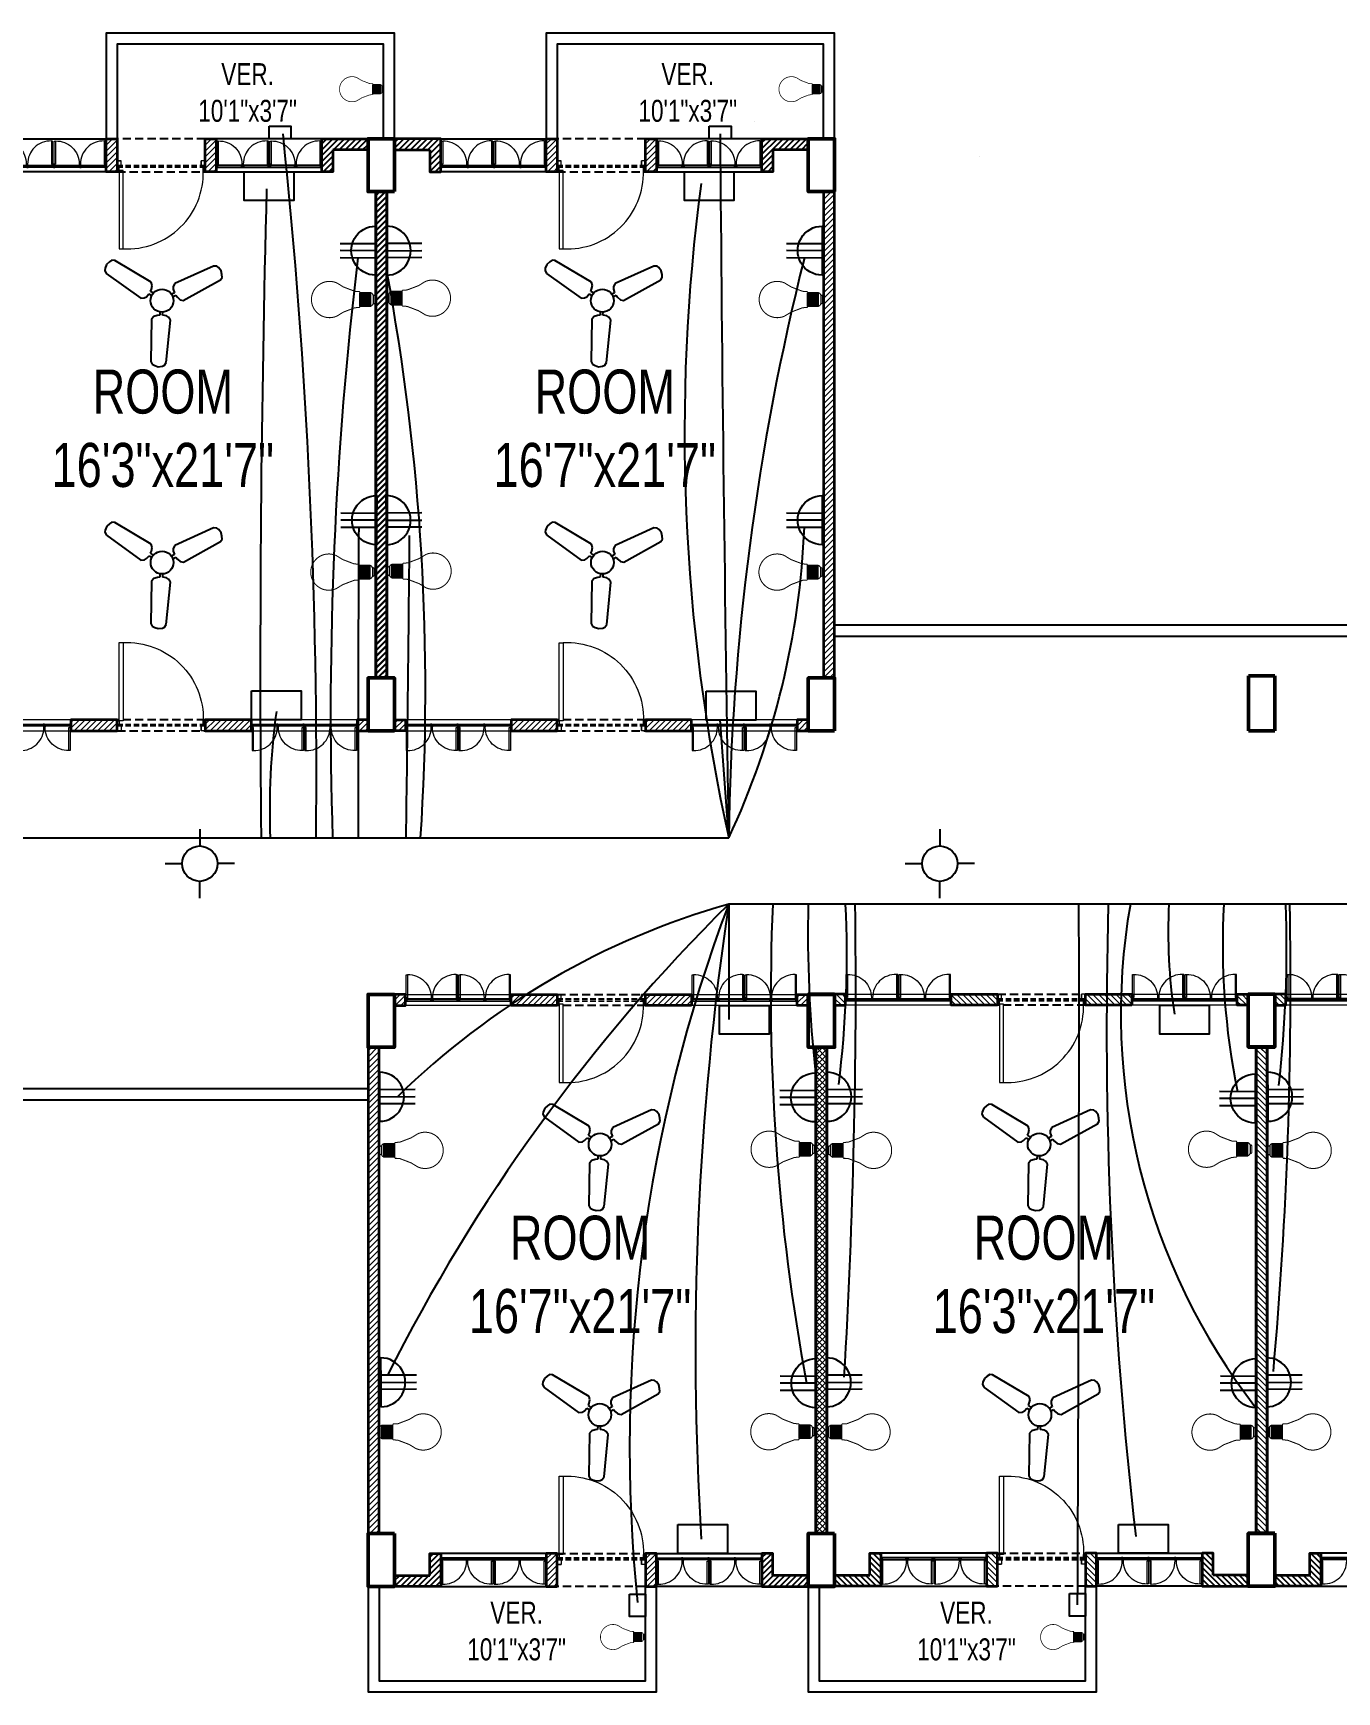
# Model space of a CAD drawing. Header units: inches. Extents: x -20263 to 10253, y -4567 to 3195.
# Drawn here: x -2630 to -2038, y -21 to 733 of the extents above; entities that cross this region are included whole.
import ezdxf

# ---------------------------------------------------------------- set-up
doc = ezdxf.new("R2010")
doc.units = ezdxf.units.IN
doc.header["$MEASUREMENT"] = 0
doc.linetypes.add('DASHED2', pattern=[0.375, 0.25, -0.125])
for name, color, linetype, lineweight in [('A-TEXT', 7, 'Continuous', 5), ('ar-DOOR-WOOD', 44, 'Continuous', 0), ('column', 1, 'Continuous', 50), ('Main Wall', 250, 'Continuous', 13), ('WALL_SEC_', 170, 'Continuous', 25)]:
    doc.layers.add(name, color=color, linetype=linetype, lineweight=lineweight)
doc.layers.add('hatch brick', color=32, linetype='Continuous', lineweight=0, transparency=0.4)
doc.layers.add('liveline', color=1, linetype='Continuous')
doc.styles.add('SIMPLE', font='romantic.ttf')
pattern_1 = [(45, (-57470.1738, -18662.442), (-1.325825215, 1.325825215), [])]
pattern_2 = [(45, (-1500768.0352, -132548.724), (-1.3258252147, 1.3258252147), [])]

# ---------------------------------------------------------------- blocks, each defined once
blk = doc.blocks.new('DOOR_45')
at = {"layer": 'ar-DOOR-WOOD'}
for p, q in [((-11008.75, 15426.44), (-11008.75, 15424.44)), ((-10968.75, 15426.44), (-11008.75, 15426.44)), ((-10968.75, 15427.44), (-10963.75, 15427.44)), ((-10968.75, 15427.44), (-10968.75, 15426.44)), ((-10968.75, 15424.44), (-10968.75, 15426.44)), ((-10968.75, 15426.44), (-10966.75, 15426.44)), ((-10966.75, 15426.44), (-10966.75, 15425.44)), ((-10963.75, 15427.44), (-10963.75, 15425.44)), ((-11008.75, 15424.44), (-10968.75, 15424.44)), ((-10966.75, 15425.44), (-10963.75, 15425.44)), ((-10968.75, 15382.44), (-10968.75, 15383.44)), ((-10968.75, 15383.44), (-10966.75, 15383.44)), ((-10966.75, 15384.44), (-10963.75, 15384.44)), ((-10966.75, 15383.44), (-10966.75, 15384.44)), ((-10963.75, 15382.44), (-10963.75, 15384.44)), ((-10968.75, 15382.44), (-10963.75, 15382.44))]:
    blk.add_line(p, q, dxfattribs=at)
for points in [[(-10968.75, 15426.44), (-11008.75, 15426.44), (-11008.75, 15424.44), (-10968.75, 15424.44)], [(-10963.75, 15427.44), (-10968.75, 15427.44), (-10968.75, 15426.44), (-10966.75, 15426.44), (-10966.75, 15425.44), (-10963.75, 15425.44)], [(-10968.75, 15383.44), (-10968.75, 15382.44), (-10963.75, 15382.44), (-10963.75, 15384.44), (-10966.75, 15384.44), (-10966.75, 15383.44)]]:
    blk.add_lwpolyline(points, close=True, dxfattribs=at)
blk.add_arc((-10969.89, 15422.35), 38.92, 176.90834, 271.67702, dxfattribs=at)
blk = doc.blocks.new('DOOR_40')
at = {"layer": 'ar-DOOR-WOOD'}
for p, q in [((-11029.1, 15421.4), (-11064.1, 15421.4)), ((-11064.1, 15421.4), (-11064.1, 15419.4)), ((-11064.1, 15419.4), (-11029.1, 15419.4)), ((-11029.1, 15422.4), (-11024.1, 15422.4)), ((-11029.1, 15422.4), (-11029.1, 15421.4)), ((-11029.1, 15419.4), (-11029.1, 15421.4)), ((-11029.1, 15421.4), (-11027.1, 15421.4)), ((-11027.1, 15421.4), (-11027.1, 15420.4)), ((-11027.1, 15420.4), (-11024.1, 15420.4)), ((-11024.1, 15422.4), (-11024.1, 15420.4)), ((-11029.1, 15383.4), (-11027.1, 15383.4)), ((-11029.1, 15382.4), (-11029.1, 15383.4)), ((-11029.1, 15382.4), (-11024.1, 15382.4)), ((-11027.1, 15383.4), (-11027.1, 15384.4)), ((-11027.1, 15384.4), (-11024.1, 15384.4)), ((-11024.1, 15382.4), (-11024.1, 15384.4))]:
    blk.add_line(p, q, dxfattribs=at)
blk.add_arc((-11029.4, 15418.2), 34.8, 178.03, 270.3561, dxfattribs=at)
blk = doc.blocks.new('room 1')
h = blk.add_hatch()
h.set_pattern_fill('ANSI31', color=256, scale=15)
h.paths.add_polyline_path([(1498318.01, 133229.01), (1498318.01, 133219.01), (1498323.01, 133219.01), (1498323.01, 133234.01), (1498302.01, 133234.01), (1498302.01, 133229.01), (1498302.01, 133229.01)])
h = blk.add_hatch()
h.set_pattern_fill('ANSI31', color=256, scale=15)
h.paths.add_polyline_path([(1498474.01, 133229.01), (1498474.01, 133219.01), (1498469.01, 133219.01), (1498469.01, 133234.01), (1498490.01, 133234.01), (1498490.01, 133229.01), (1498490.01, 133229.01)])
at = {"layer": 'hatch brick'}
h = blk.add_hatch(dxfattribs=at)
h.set_pattern_fill('ANSI31', color=256, scale=15)
h.set_pattern_definition([(45, (69, 2), (-1.3258252147, 1.3258252147), [])])
h.paths.add_polyline_path([(1498376.01, 133234.01), (1498376.01, 133219.01), (1498376.01, 133219.01), (1498371.01, 133219.01), (1498371.01, 133234.01)])
h = blk.add_hatch(dxfattribs=at)
h.set_pattern_fill('ANSI31', color=256, scale=15)
h.set_pattern_definition([(45, (114, 2), (-1.3258252147, 1.3258252147), [])])
h.paths.add_polyline_path([(1498421.01, 133234.01), (1498421.01, 133219.01), (1498421.01, 133219.01), (1498416.01, 133219.01), (1498416.01, 133234.01)])
h = blk.add_hatch(dxfattribs=at)
h.set_pattern_fill('ANSI31', color=256, scale=15)
h.paths.add_polyline_path([(1498298.51, 132989.01), (1498293.51, 132989.01), (1498293.51, 133210.01), (1498298.51, 133210.01)])
h = blk.add_hatch(dxfattribs=at)
h.set_pattern_fill('ANSI31', color=256, scale=15)
h.paths.add_polyline_path([(1498493.51, 132989.01), (1498498.51, 132989.01), (1498498.51, 133210.01), (1498493.51, 133210.01)])
h = blk.add_hatch(dxfattribs=at)
h.set_pattern_fill('ANSI31', color=256, scale=15)
h.set_pattern_definition([(45, (-14.5, 0), (-1.3258252147, 1.3258252147), [])])
h.paths.add_polyline_path([(1498302.01, 132970.01), (1498307.01, 132970.01), (1498307.01, 132965.01), (1498302.01, 132965.01)])
h = blk.add_hatch(dxfattribs=at)
h.set_pattern_fill('ANSI31', color=256, scale=15)
h.set_pattern_definition([(45, (-5, -252), (-1.3258252147, 1.3258252147), [])])
h.paths.add_polyline_path([(1498376.01, 132970.01), (1498355.01, 132970.01), (1498355.01, 132965.01), (1498376.01, 132965.01)])
h = blk.add_hatch(dxfattribs=at)
h.set_pattern_fill('ANSI31', color=256, scale=15)
h.set_pattern_definition([(45, (1.2113, 4e-09), (-1.3258252147, 1.3258252147), [])])
h.paths.add_polyline_path([(1498437.01, 132970.01), (1498416.01, 132970.01), (1498416.01, 132965.01), (1498437.01, 132965.01)])
h = blk.add_hatch(dxfattribs=at)
h.set_pattern_fill('ANSI31', color=256, scale=15)
h.paths.add_polyline_path([(1498490.01, 132970.01), (1498485.01, 132970.01), (1498485.01, 132965.01), (1498490.01, 132965.01)])
for points in [[(1498323.01, 133234.01), (1498371.01, 133234.01), (1498371.01, 133219.01), (1498323.01, 133219.01)], [(1498469.01, 133234.01), (1498421.01, 133234.01), (1498421.01, 133219.01), (1498469.01, 133219.01)]]:
    blk.add_lwpolyline(points, close=True)
at = {"linetype": 'DASHED2', "ltscale": 15}
for points in [[(1498376.01, 133219.01), (1498416.01, 133219.01), (1498416.01, 133234.01), (1498376.01, 133234.01)], [(1498376.01, 132965.01), (1498416.01, 132965.01), (1498416.01, 132970.01), (1498376.01, 132970.01)]]:
    blk.add_lwpolyline(points, close=True, dxfattribs=at)
at = {"layer": 'Main Wall', "color": 1, "lineweight": 50}
for points in [[(1498302.01, 133210.01), (1498290.01, 133210.01), (1498290.01, 133234.01), (1498302.01, 133234.01), (1498302.01, 133210.01)], [(1498502.01, 133210.01), (1498490.01, 133210.01), (1498490.01, 133234.01), (1498502.01, 133234.01), (1498502.01, 133210.01)], [(1498302.01, 132965.01), (1498290.01, 132965.01), (1498290.01, 132989.01), (1498302.01, 132989.01), (1498302.01, 132965.01)], [(1498502.01, 132965.01), (1498490.01, 132965.01), (1498490.01, 132989.01), (1498502.01, 132989.01), (1498502.01, 132965.01)]]:
    blk.add_lwpolyline(points, dxfattribs=at)
at = {"layer": 'Main Wall', "lineweight": 35}
for points in [[(1498318.01, 133229.01), (1498318.01, 133219.01), (1498323.01, 133219.01), (1498323.01, 133234.01), (1498302.01, 133234.01), (1498302.01, 133229.01), (1498302.01, 133229.01), (1498302.01, 133229.01), (1498318.01, 133229.01)], [(1498474.01, 133229.01), (1498474.01, 133219.01), (1498469.01, 133219.01), (1498469.01, 133234.01), (1498490.01, 133234.01), (1498490.01, 133229.01), (1498490.01, 133229.01), (1498490.01, 133229.01), (1498474.01, 133229.01)], [(1498376.01, 132970.01), (1498376.01, 132970.01), (1498355.01, 132970.01), (1498355.01, 132965.01), (1498376.01, 132965.01), (1498376.01, 132970.01)]]:
    blk.add_lwpolyline(points, dxfattribs=at)
for points in [[(1498376.01, 133234.01), (1498376.01, 133219.01), (1498376.01, 133219.01), (1498376.01, 133219.01), (1498371.01, 133219.01), (1498371.01, 133234.01)], [(1498421.01, 133234.01), (1498421.01, 133219.01), (1498421.01, 133219.01), (1498421.01, 133219.01), (1498416.01, 133219.01), (1498416.01, 133234.01)], [(1498298.51, 132989.01), (1498293.51, 132989.01), (1498293.51, 133210.01), (1498298.51, 133210.01)], [(1498493.51, 132989.01), (1498498.51, 132989.01), (1498498.51, 133210.01), (1498493.51, 133210.01)], [(1498302.01, 132970.01), (1498307.01, 132970.01), (1498307.01, 132965.01), (1498302.01, 132965.01)], [(1498437.01, 132970.01), (1498416.01, 132970.01), (1498416.01, 132965.01), (1498437.01, 132965.01)], [(1498490.01, 132970.01), (1498485.01, 132970.01), (1498485.01, 132965.01), (1498490.01, 132965.01)]]:
    blk.add_lwpolyline(points, close=True, dxfattribs=at)
at = {"layer": 'Main Wall', "color": 150}
for points in [[(1498371.01, 133221.01), (1498323.61, 133221.01), (1498323.61, 133222.01), (1498371.01, 133222.01)], [(1498371.01, 133221.01), (1498323.61, 133221.01), (1498323.61, 133221.51), (1498371.01, 133221.51)], [(1498421.01, 133221.01), (1498468.41, 133221.01), (1498468.41, 133222.01), (1498421.01, 133222.01)], [(1498421.01, 133221.01), (1498468.41, 133221.01), (1498468.41, 133221.51), (1498421.01, 133221.51)], [(1498307.01, 132968.01), (1498354.41, 132968.01), (1498354.41, 132967.01), (1498307.01, 132967.01)], [(1498307.01, 132968.01), (1498354.41, 132968.01), (1498354.41, 132967.51), (1498307.01, 132967.51)], [(1498437.61, 132968.01), (1498484.41, 132968.01), (1498484.41, 132967.01), (1498437.61, 132967.01)], [(1498437.61, 132968.01), (1498484.41, 132968.01), (1498484.41, 132967.51), (1498437.61, 132967.51)]]:
    blk.add_lwpolyline(points, close=True, dxfattribs=at)
at = {"layer": 'Main Wall', "color": 150, "linetype": 'DASHED2', "ltscale": 10}
for points in [[(1498376.01, 133222.01), (1498416.01, 133222.01), (1498416.01, 133221.01), (1498376.01, 133221.01)], [(1498376.01, 133222.01), (1498416.01, 133222.01), (1498416.01, 133221.51), (1498376.01, 133221.51)], [(1498376.01, 132968.01), (1498416.01, 132968.01), (1498416.01, 132967.01), (1498376.01, 132967.01)], [(1498376.01, 132968.01), (1498416.01, 132968.01), (1498416.01, 132967.51), (1498376.01, 132967.51)]]:
    blk.add_lwpolyline(points, close=True, dxfattribs=at)
at = {"layer": 'Main Wall'}
for points in [[(1498307.01, 132965.01), (1498355.01, 132965.01), (1498355.01, 132970.01), (1498307.01, 132970.01)], [(1498437.01, 132965.01), (1498485.01, 132965.01), (1498485.01, 132970.01), (1498437.01, 132970.01)]]:
    blk.add_lwpolyline(points, close=True, dxfattribs=at)
at = {"layer": 'Main Wall', "extrusion": (0, 0, -1)}
for name, p, xscale, yscale, zscale, rotation in [('DOOR_40', (-1502949.75, 129913.77), 0.2999999999999545, 0.2999999999999545, -0.2999999999999545, 270), ('DOOR_40', (-1502973.75, 129913.77), 0.2999999999999545, 0.2999999999999545, -0.2999999999999545, 270), ('DOOR_40', (-1493818.28, 129913.77), -0.2999999999999545, 0.2999999999999545, -0.2999999999999545, 90), ('DOOR_40', (-1493842.28, 129913.77), -0.2999999999999545, 0.2999999999999545, -0.2999999999999545, 90), ('DOOR_45', (-1512089.3, 142969.57), -0.8888888888889142, 0.8888888888889142, -0.8888888888889142, 270), ('DOOR_45', (-1512089.3, 123219.46), 0.8888888888889142, 0.8888888888889142, -0.8888888888889142, 270), ('DOOR_40', (-1493704.28, 136275.25), 0.2999999999999545, 0.2999999999999545, -0.2999999999999545, 90), ('DOOR_40', (-1493728.28, 136275.25), 0.2999999999999545, 0.2999999999999545, -0.2999999999999545, 90), ('DOOR_40', (-1493834.28, 136275.25), 0.2999999999999545, 0.2999999999999545, -0.2999999999999545, 90), ('DOOR_40', (-1493858.28, 136275.25), 0.2999999999999545, 0.2999999999999545, -0.2999999999999545, 90)]:
    blk.add_blockref(name, p, dxfattribs=dict(at, xscale=xscale, yscale=yscale, zscale=zscale, rotation=rotation))
at = {"layer": 'Main Wall'}
for p, xscale, yscale, zscale, rotation in [((1493720.28, 129913.77), 0.2999999999999545, 0.2999999999999545, 0.2999999999999545, 270), ((1493744.28, 129913.77), 0.2999999999999545, 0.2999999999999545, 0.2999999999999545, 270), ((1503047.75, 129913.77), -0.2999999999999545, 0.2999999999999545, 0.2999999999999546, 90), ((1503071.75, 129913.77), -0.2999999999999545, 0.2999999999999545, 0.2999999999999546, 90), ((1502933.75, 136275.25), 0.2999999999999546, 0.2999999999999546, 0.2999999999999546, 90), ((1502957.75, 136275.25), 0.2999999999999546, 0.2999999999999546, 0.2999999999999546, 90), ((1503063.75, 136275.25), 0.2999999999999546, 0.2999999999999546, 0.2999999999999546, 90), ((1503087.75, 136275.25), 0.2999999999999546, 0.2999999999999546, 0.2999999999999546, 90)]:
    blk.add_blockref('DOOR_40', p, dxfattribs=dict(at, xscale=xscale, yscale=yscale, zscale=zscale, rotation=rotation))
blk = doc.blocks.new('LED')
for p, q in [((-12.1, -25.6), (11.9, -25.6)), ((-11.6, -7.7), (11.7, -7.7)), ((-11.6, -11), (11.7, -9.6)), ((-11.6, -13.3), (11.7, -11.8)), ((-11.5, -15.5), (11.8, -14.1)), ((-11.3, -17.8), (11.9, -16.3)), ((-11.2, -20), (12.1, -18.6)), ((-11.2, -22.2), (12.1, -20.8)), ((-11.2, -24.5), (12.1, -23.1))]:
    blk.add_line(p, q)
at = {"lineweight": 9}
blk.add_line((7.8, -3.1), (-7.8, -3.1), dxfattribs=at)
for points, const_width in [([(5.3, 0), (5.4, 0), (5.7, 0), (6.1, -0.1), (6.6, -0.3), (7, -0.6), (7.2, -0.9), (7.4, -1.2), (7.5, -1.5), (7.7, -2), (7.7, -2.5), (7.8, -3.1), (7.7, -2.5), (7.7, -2), (7.5, -1.5), (7.4, -1.2), (7.2, -0.9), (7, -0.6), (6.6, -0.3), (6.1, -0.1), (5.7, 0), (5.4, 0), (5.3, 0), (-5.3, 0), (-5.4, 0), (-5.5, 0), (-5.8, 0), (-6.1, -0.1), (-6.4, -0.2), (-6.7, -0.5), (-7, -0.7), (-7.3, -1.1), (-7.6, -1.7), (-7.7, -2.3), (-7.8, -3.1), (-7.8, -3.1), (-7.9, -3.2), (-8.1, -3.2), (-8.3, -3.3), (-8.9, -3.6), (-9.6, -4.1), (-10.3, -4.7), (-11, -5.4), (-11.2, -5.9), (-11.4, -6.4), (-11.6, -7), (-11.6, -7.7), (-12.2, -7.7), (-12.1, -26)], 2), ([(-5.3, 0), (-5.4, 0), (-5.5, 0), (-5.8, 0), (-6.1, -0.1), (-6.4, -0.2), (-6.7, -0.5), (-7, -0.7), (-7.3, -1.1), (-7.6, -1.7), (-7.7, -2.3), (-7.8, -3.1)], 1), ([(-0.1, -111.1), (-0.2, -111.1), (-1, -111.1), (-1.8, -111.1), (-2.6, -111.1), (-3.4, -111), (-4.2, -110.9), (-5, -110.8), (-5.8, -110.6), (-6.6, -110.5), (-7.4, -110.3), (-8.1, -110.1), (-8.9, -109.9), (-9.6, -109.7), (-10.4, -109.5), (-11.1, -109.2), (-11.8, -108.9), (-12.5, -108.7), (-13.2, -108.3), (-13.9, -108), (-14.6, -107.7), (-15.3, -107.3), (-16, -106.9), (-16.6, -106.6), (-17.3, -106.2), (-17.9, -105.7), (-18.5, -105.3), (-19.2, -104.8), (-19.8, -104.4), (-20.4, -103.9), (-20.9, -103.4), (-21.5, -102.9), (-22.1, -102.4), (-22.6, -101.9), (-23.1, -101.3), (-23.7, -100.8), (-24.2, -100.2), (-24.6, -99.6), (-25.1, -99), (-25.6, -98.4), (-26, -97.8), (-26.5, -97.2), (-26.9, -96.5), (-27.3, -95.9), (-27.7, -95.2), (-28.1, -94.6), (-28.4, -93.9), (-28.8, -93.2), (-29.1, -92.5), (-29.4, -91.8), (-29.7, -91.1), (-30, -90.4), (-30.2, -89.6), (-30.5, -88.9), (-30.7, -88.1), (-30.9, -87.4), (-31.1, -86.6), (-31.2, -85.9), (-31.4, -85.1), (-31.5, -84.3), (-31.6, -83.5), (-31.7, -82.7), (-31.8, -81.9), (-31.8, -81.1), (-31.9, -80.3), (-31.9, -79.5), (-31.9, -78.2), (-31.8, -77), (-31.7, -75.8), (-31.5, -74.6), (-31.3, -73.4), (-31.1, -72.2), (-30.8, -71.1), (-30.4, -69.9), (-30, -68.8), (-29.6, -67.7), (-29.2, -66.6), (-22.1, -55), (-14.6, -35.3), (-14.1, -29.7), (-14.1, -27.1), (-12.1, -25.6)], 1.8), ([(-0.1, -111.1), (0, -111.1), (0.8, -111.1), (1.6, -111.1), (2.5, -111.1), (3.3, -111), (4, -110.9), (4.8, -110.8), (5.6, -110.6), (6.4, -110.5), (7.2, -110.3), (7.9, -110.1), (8.7, -109.9), (9.4, -109.7), (10.2, -109.5), (10.9, -109.2), (11.6, -108.9), (12.3, -108.7), (13, -108.3), (13.7, -108), (14.4, -107.7), (15.1, -107.3), (15.8, -106.9), (16.4, -106.6), (17.1, -106.2), (17.7, -105.7), (18.3, -105.3), (19, -104.8), (19.6, -104.4), (20.2, -103.9), (20.7, -103.4), (21.3, -102.9), (21.9, -102.4), (22.4, -101.9), (22.9, -101.3), (23.5, -100.8), (24, -100.2), (24.5, -99.6), (24.9, -99), (25.4, -98.4), (25.8, -97.8), (26.3, -97.2), (26.7, -96.5), (27.1, -95.9), (27.5, -95.2), (27.9, -94.6), (28.2, -93.9), (28.6, -93.2), (28.9, -92.5), (29.2, -91.8), (29.5, -91.1), (29.8, -90.4), (30, -89.6), (30.3, -88.9), (30.5, -88.1), (30.7, -87.4), (30.9, -86.6), (31, -85.9), (31.2, -85.1), (31.3, -84.3), (31.4, -83.5), (31.5, -82.7), (31.6, -81.9), (31.6, -81.1), (31.7, -80.3), (31.7, -79.5), (31.7, -78.2), (31.6, -77), (31.5, -75.8), (31.3, -74.6), (31.1, -73.4), (30.9, -72.2), (30.6, -71.1), (30.2, -69.9), (29.9, -68.8), (29.4, -67.7), (29, -66.6), (21.9, -55), (14.4, -35.3), (13.9, -29.7), (13.9, -27.1), (11.9, -25.6)], 1.8), ([(11.9, -26.1), (11.9, -7.7), (11.7, -7.7), (11.6, -7), (11.4, -6.4), (11.2, -5.9), (11, -5.4), (10.3, -4.7), (9.6, -4.1), (8.9, -3.6), (8.3, -3.3), (7.9, -3.2), (7.8, -3.1), (7.8, -3.1)], 2)]:
    blk.add_lwpolyline(points, dxfattribs=dict(const_width=const_width))
at = {"color": 7, "lineweight": 20}
blk.add_open_spline([(-9.8, -25.6), (-9.8, -25.6), (9.4, -25.6), (9.4, -25.6)], degree=3, dxfattribs=at)
blk = doc.blocks.new('6')
at = {"color": 7}
for p, q in [((3268, -2243), (3260, -2275)), ((3260, -2275), (3351, -2687)), ((3285, -2228), (3268, -2243)), ((3322, -2211), (3285, -2228)), ((3359, -2211), (3322, -2211)), ((3387, -2215), (3359, -2211)), ((3407, -2236), (3387, -2215)), ((3533, -2638), (3407, -2236)), ((3351, -2687), (3378, -2709)), ((3378, -2709), (3403, -2714)), ((3403, -2714), (3440, -2709)), ((3440, -2709), (3450, -2742)), ((3468, -2701), (3489, -2690)), ((3477, -2735), (3468, -2701)), ((3489, -2690), (3518, -2669)), ((3518, -2669), (3533, -2638)), ((3291, -2913), (3005, -3223)), ((3325, -2910), (3291, -2913)), ((3357, -2925), (3325, -2910)), ((3378, -2938), (3357, -2925)), ((3403, -2913), (3378, -2938)), ((3399, -2958), (3423, -2933)), ((3422, -2988), (3399, -2958)), ((3594, -2888), (3628, -2897)), ((3635, -2869), (3601, -2861)), ((3628, -2897), (3627, -2922)), ((3627, -2922), (3631, -2958)), ((3631, -2958), (3650, -2985)), ((3649, -2835), (3635, -2869)), ((3666, -2816), (3649, -2835)), ((3699, -2804), (3666, -2816)), ((4101, -2931), (3699, -2804)), ((4124, -2954), (4101, -2931)), ((4129, -2976), (4124, -2954)), ((3113, -3331), (3424, -3046)), ((3429, -3011), (3422, -2988)), ((3424, -3046), (3429, -3011)), ((3650, -2985), (4061, -3078)), ((4061, -3078), (4089, -3071)), ((4089, -3071), (4107, -3048)), ((4107, -3048), (4125, -3016)), ((4125, -3016), (4129, -2976)), ((3005, -3223), (2997, -3251)), ((2997, -3251), (3008, -3278)), ((3008, -3278), (3026, -3309)), ((3026, -3309), (3059, -3333)), ((3059, -3333), (3081, -3340)), ((3081, -3340), (3113, -3331))]:
    blk.add_line(p, q, dxfattribs=at)
blk.add_circle((3491, -2846), 113, dxfattribs=at)
blk = doc.blocks.new('3 pin')
at = {"layer": 'WALL_SEC_', "color": 3, "lineweight": 25}
for p, q in [((10035.5, 6358.5), (10035.5, 6351.5)), ((10045.69, 6353.52), (10035.5, 6353.52)), ((10035.5, 6351.5), (10035.5, 6344.5)), ((10035.5, 6351.5), (10045.69, 6351.5)), ((10045.69, 6349.48), (10035.5, 6349.48))]:
    blk.add_line(p, q, dxfattribs=at)
blk.add_arc((10035.5, 6351.5), 7, 270, 90, dxfattribs=at)

msp = doc.modelspace()

# ---------------------------------------------------------------- hatches: boundary and pattern name
h = msp.add_hatch()
h.set_pattern_fill('ANSI31', color=256, scale=15)
h.set_pattern_definition(pattern_2)
h.paths.add_polyline_path([(-2450.022, 680.289), (-2450.022, 670.289), (-2445.022, 670.289), (-2445.022, 685.289), (-2466.022, 685.289), (-2466.022, 680.289), (-2466.022, 680.289)])
h = msp.add_hatch()
h.set_pattern_fill('ANSI31', color=256, scale=15)
h.set_pattern_definition(pattern_2)
h.paths.add_polyline_path([(-2294.022, 680.289), (-2294.022, 670.289), (-2299.022, 670.289), (-2299.022, 685.289), (-2278.022, 685.289), (-2278.022, 680.289), (-2278.022, 680.289)])
h = msp.add_hatch()
h.set_pattern_fill('ANSI31', color=256, scale=15)
h.set_pattern_definition(pattern_1)
h.paths.add_polyline_path([(-2450.022, 32.414), (-2450.022, 42.414), (-2445.022, 42.414), (-2445.022, 27.414), (-2466.022, 27.414), (-2466.022, 32.414), (-2466.022, 32.414)])
h = msp.add_hatch()
h.set_pattern_fill('ANSI31', color=256, scale=15)
h.set_pattern_definition(pattern_1)
h.paths.add_polyline_path([(-2294.022, 32.414), (-2294.022, 42.414), (-2299.022, 42.414), (-2299.022, 27.414), (-2278.022, 27.414), (-2278.022, 32.414), (-2278.022, 32.414)])
at = {"layer": 'hatch brick'}
h = msp.add_hatch(dxfattribs=at)
h.set_pattern_fill('ANSI31', color=256, scale=15)
h.set_pattern_definition([(45, (-1500699.0352, -132546.724), (-1.3258252147, 1.3258252147), [])])
h.paths.add_polyline_path([(-2392.022, 685.289), (-2392.022, 670.289), (-2392.022, 670.289), (-2397.022, 670.289), (-2397.022, 685.289)])
h = msp.add_hatch(dxfattribs=at)
h.set_pattern_fill('ANSI31', color=256, scale=15)
h.set_pattern_definition([(45, (-1500654.0352, -132546.724), (-1.3258252147, 1.3258252147), [])])
h.paths.add_polyline_path([(-2347.022, 685.289), (-2347.022, 670.289), (-2347.022, 670.289), (-2352.022, 670.289), (-2352.022, 685.289)])
h = msp.add_hatch(dxfattribs=at)
h.set_pattern_fill('ANSI31', color=256, scale=15)
h.set_pattern_definition(pattern_2)
h.paths.add_polyline_path([(-2469.522, 440.289), (-2474.522, 440.289), (-2474.522, 661.289), (-2469.522, 661.289)])
h = msp.add_hatch(dxfattribs=at)
h.set_pattern_fill('ANSI31', color=256, scale=15)
h.set_pattern_definition([(45, (-1500764.5352, -132548.724), (-1.3258252147, 1.3258252147), [])])
h.paths.add_polyline_path([(-2271.022, 440.289), (-2266.022, 440.289), (-2266.022, 661.289), (-2271.022, 661.289)])
h = msp.add_hatch(dxfattribs=at)
h.set_pattern_fill('ANSI31', color=256, scale=15)
h.set_pattern_definition([(45, (-1500782.5352, -132548.724), (-1.3258252147, 1.3258252147), [])])
h.paths.add_polyline_path([(-2466.022, 421.289), (-2461.022, 421.289), (-2461.022, 416.289), (-2466.022, 416.289)])
h = msp.add_hatch(dxfattribs=at)
h.set_pattern_fill('ANSI31', color=256, scale=15)
h.set_pattern_definition([(45, (-1500773.0352, -132800.724), (-1.3258252147, 1.3258252147), [])])
h.paths.add_polyline_path([(-2392.022, 421.289), (-2413.022, 421.289), (-2413.022, 416.289), (-2392.022, 416.289)])
h = msp.add_hatch(dxfattribs=at)
h.set_pattern_fill('ANSI31', color=256, scale=15)
h.set_pattern_definition([(45, (-1500766.8239, -132548.724), (-1.3258252147, 1.3258252147), [])])
h.paths.add_polyline_path([(-2331.022, 421.289), (-2352.022, 421.289), (-2352.022, 416.289), (-2331.022, 416.289)])
h = msp.add_hatch(dxfattribs=at)
h.set_pattern_fill('ANSI31', color=256, scale=15)
h.set_pattern_definition(pattern_2)
h.paths.add_polyline_path([(-2278.022, 421.289), (-2283.022, 421.289), (-2283.022, 416.289), (-2278.022, 416.289)])
h = msp.add_hatch(dxfattribs=at)
h.set_pattern_fill('ANSI31', color=256, scale=15)
h.set_pattern_definition([(45, (-57484.6738, -18662.442), (-1.325825215, 1.325825215), [])])
h.paths.add_polyline_path([(-2466.022, 291.414), (-2461.022, 291.414), (-2461.022, 296.414), (-2466.022, 296.414)])
h = msp.add_hatch(dxfattribs=at)
h.set_pattern_fill('ANSI31', color=256, scale=15)
h.set_pattern_definition([(45, (-57475.1738, -18914.442), (-1.325825215, 1.325825215), [])])
h.paths.add_polyline_path([(-2392.022, 291.414), (-2413.022, 291.414), (-2413.022, 296.414), (-2392.022, 296.414)])
h = msp.add_hatch(dxfattribs=at)
h.set_pattern_fill('ANSI31', color=256, scale=15)
h.set_pattern_definition([(45, (-57468.9625, -18662.442), (-1.325825215, 1.325825215), [])])
h.paths.add_polyline_path([(-2331.022, 291.414), (-2352.022, 291.414), (-2352.022, 296.414), (-2331.022, 296.414)])
h = msp.add_hatch(dxfattribs=at)
h.set_pattern_fill('ANSI31', color=256, scale=15)
h.set_pattern_definition(pattern_1)
h.paths.add_polyline_path([(-2278.022, 291.414), (-2283.022, 291.414), (-2283.022, 296.414), (-2278.022, 296.414)])
h = msp.add_hatch(dxfattribs=at)
h.set_pattern_fill('ANSI31', color=256, scale=15)
h.set_pattern_definition([(45, (-57473.6738, -18662.442), (-1.325825215, 1.325825215), [])])
h.paths.add_polyline_path([(-2473.022, 272.414), (-2478.022, 272.414), (-2478.022, 51.414), (-2473.022, 51.414)])
h = msp.add_hatch(dxfattribs=at)
h.set_pattern_fill('ANSI31', color=256, scale=15)
h.set_pattern_definition(pattern_1)
h.paths.add_polyline_path([(-2274.522, 272.414), (-2269.522, 272.414), (-2269.522, 51.414), (-2274.522, 51.414)])
h = msp.add_hatch(dxfattribs=at)
h.set_pattern_fill('ANSI31', color=256, scale=15)
h.set_pattern_definition([(45, (-57401.1738, -18660.442), (-1.325825215, 1.325825215), [])])
h.paths.add_polyline_path([(-2392.022, 27.414), (-2392.022, 42.414), (-2392.022, 42.414), (-2397.022, 42.414), (-2397.022, 27.414)])
h = msp.add_hatch(dxfattribs=at)
h.set_pattern_fill('ANSI31', color=256, scale=15)
h.set_pattern_definition([(45, (-57356.1738, -18660.442), (-1.325825215, 1.325825215), [])])
h.paths.add_polyline_path([(-2347.022, 27.414), (-2347.022, 42.414), (-2347.022, 42.414), (-2352.022, 42.414), (-2352.022, 27.414)])

# ---------------------------------------------------------------- linework, layer by layer
at = {"color": 240, "true_color": 0xed1f24}
for p, q in [((-2302.223, 693.251), (-2302.223, 693.251)), ((-2200.078, 677.219), (-2200.078, 677.219))]:
    msp.add_line(p, q, dxfattribs=at)
at = {"color": 30, "true_color": 0xf8991e}
for p, q in [((-2554.503, 371.576), (-2554.503, 363.889)), ((-2218.226, 371.576), (-2218.226, 363.889)), ((-2570.224, 355.855), (-2562.537, 355.855)), ((-2538.782, 355.855), (-2546.469, 355.855)), ((-2233.947, 355.855), (-2226.26, 355.855)), ((-2202.505, 355.855), (-2210.192, 355.855)), ((-2554.503, 340.134), (-2554.503, 347.821)), ((-2218.226, 340.134), (-2218.226, 347.821))]:
    msp.add_line(p, q, dxfattribs=at)
for points in [[(-2466.022, 685.289), (-2466.022, 733.289), (-2597.022, 733.289), (-2597.022, 685.289)], [(-2266.022, 685.289), (-2266.022, 733.289), (-2397.022, 733.289), (-2397.022, 685.289)], [(-2471.022, 685.289), (-2471.022, 728.289), (-2592.022, 728.289), (-2592.022, 685.289)], [(-2271.022, 685.289), (-2271.022, 728.289), (-2392.022, 728.289), (-2392.022, 685.289)], [(-2478.022, 27.476), (-2478.022, -20.524), (-2347.022, -20.524), (-2347.022, 27.476)], [(-2473.022, 27.476), (-2473.022, -15.524), (-2352.022, -15.524), (-2352.022, 27.476)], [(-2278.022, 27.476), (-2278.022, -20.524), (-2147.022, -20.524), (-2147.022, 27.476)], [(-2273.022, 27.476), (-2273.022, -15.524), (-2152.022, -15.524), (-2152.022, 27.476)]]:
    msp.add_lwpolyline(points)
at = {"color": 116, "true_color": 0x136734}
for points in [[(-2523.022, 691.034), (-2513.064, 691.034), (-2513.064, 685.289), (-2523.022, 685.289)], [(-2323.022, 691.034), (-2313.064, 691.034), (-2313.064, 685.289), (-2323.022, 685.289)], [(-2534.275, 670.289), (-2511.768, 670.289), (-2511.768, 657.205), (-2534.275, 657.205)], [(-2334.275, 670.289), (-2311.768, 670.289), (-2311.768, 657.205), (-2334.275, 657.205)], [(-2530.954, 434.358), (-2508.447, 434.358), (-2508.447, 421.275), (-2530.954, 421.275)], [(-2324.373, 434.216), (-2301.866, 434.216), (-2301.866, 421.133), (-2324.373, 421.133)], [(-2318.275, 291.414), (-2295.768, 291.414), (-2295.768, 278.33), (-2318.275, 278.33)], [(-2118.275, 291.476), (-2095.768, 291.476), (-2095.768, 278.393), (-2118.275, 278.393)], [(-2337.231, 55.458), (-2314.724, 55.458), (-2314.724, 42.375), (-2337.231, 42.375)], [(-2136.956, 55.554), (-2114.448, 55.554), (-2114.448, 42.47), (-2136.956, 42.47)], [(-2359.198, 23.891), (-2351.965, 23.891), (-2351.965, 13.691), (-2359.198, 13.691)], [(-2159.238, 24.093), (-2152.006, 24.093), (-2152.006, 13.892), (-2159.238, 13.892)]]:
    msp.add_lwpolyline(points, close=True, dxfattribs=at)
for points in [[(-2445.022, 685.289), (-2397.022, 685.289), (-2397.022, 670.289), (-2445.022, 670.289)], [(-2299.022, 685.289), (-2347.022, 685.289), (-2347.022, 670.289), (-2299.022, 670.289)], [(-2266.022, 459.289), (-1878.022, 459.289), (-1878.022, 464.289), (-2266.022, 464.289)], [(-2666.022, 248.476), (-2478.022, 248.476), (-2478.022, 253.476), (-2666.022, 253.476)], [(-2445.022, 27.414), (-2397.022, 27.414), (-2397.022, 42.414), (-2445.022, 42.414)], [(-2299.022, 27.414), (-2347.022, 27.414), (-2347.022, 42.414), (-2299.022, 42.414)]]:
    msp.add_lwpolyline(points, close=True)
at = {"linetype": 'DASHED2', "ltscale": 15}
for points in [[(-2392.022, 670.289), (-2352.022, 670.289), (-2352.022, 685.289), (-2392.022, 685.289)], [(-2392.022, 416.289), (-2352.022, 416.289), (-2352.022, 421.289), (-2392.022, 421.289)], [(-2392.022, 296.414), (-2352.022, 296.414), (-2352.022, 291.414), (-2392.022, 291.414)], [(-2392.022, 42.414), (-2352.022, 42.414), (-2352.022, 27.414), (-2392.022, 27.414)]]:
    msp.add_lwpolyline(points, close=True, dxfattribs=at)
at = {"color": 30, "true_color": 0xf8991e}
for centre in [(-2554.503, 355.855), (-2218.226, 355.855)]:
    msp.add_circle(centre, 8.034, dxfattribs=at)
at = {"layer": 'column', "ltscale": 2000}
for p, q in [((-2078.022, 441.289), (-2066.022, 441.289)), ((-2078.022, 441.289), (-2078.022, 416.289)), ((-2078.022, 441.289), (-2066.022, 441.289)), ((-2078.022, 441.289), (-2078.022, 416.289)), ((-2066.022, 441.289), (-2066.022, 416.289)), ((-2066.022, 441.289), (-2066.022, 416.289)), ((-2066.022, 416.289), (-2078.022, 416.289)), ((-2066.022, 416.289), (-2078.022, 416.289))]:
    msp.add_line(p, q, dxfattribs=at)
at = {"layer": 'liveline'}
for p, q in [((-2314.141, 367.521), (-2318.095, 421.289)), ((-2966.641, 367.521), (-2314.141, 367.521)), ((-1579.141, 337.521), (-2314.141, 337.521)), ((-2314.141, 337.521), (-2314.141, 285.021))]:
    msp.add_line(p, q, dxfattribs=at)
for centre, radius, start, end in [((-5309.141, 396.271), 2807.647, 359.413287, 5.954263), ((29775.404, 918.855), 32094.28, 180.4129887, 180.9843082), ((-1480.297, 551.569), 853.914, 172.365041, 192.4469), ((5734.609, 445.021), 8261.614, 178.491424, 180.5374844), ((-754.798, 423.916), 1740.251, 173.157361, 181.857072), ((-1163.852, 351.729), 1150.397, 165.937366, 179.21342), ((-3488.524, 435.021), 1036.583, 356.266383, 10.56116), ((17942.585, 406.268), 20425.114, 179.7124779, 180.1086921), ((-2647.353, 523.404), 367.872, 334.929042, 357.719521), ((-27766.966, 727.318), 25308.802, 359.1854406, 359.4967434), ((-2185.525, 380.021), 337.191, 172.33068, 182.124497), ((-1735.824, -244.227), 820.294, 134.83051, 153.376267), ((-2217.28, -2.108), 353.171, 105.917889, 134.466186), ((-1660.813, 90.793), 698.364, 159.311011, 185.816286), ((-948.908, 133.817), 1380.346, 171.51361, 183.52632), ((-1328.062, 296.271), 966.958, 177.555046, 190.517605), ((-1679.277, 325.021), 598.876, 178.80401, 186.16064), ((-2735.942, 314.499), 475.478, 352.870458, 2.775317), ((-5257.274, 300.021), 3000.868, 356.609165, 0.716009), ((-55136.712, 285.257), 52981.759, 359.712054, 0.05652), ((-122.891, 281.271), 2019.534, 178.403936, 186.57517), ((-1844.6, 287.521), 291.363, 170.118719, 217.885875), ((-1862.891, 325.021), 251.561, 177.151812, 188.572998), ((-1755.253, 318.771), 334.414, 176.785841, 191.450853), ((-4046.224, 301.271), 1987.414, 354.91215, 1.045121), ((-2611.728, 317.03), 551.088, 353.539347, 2.130925)]:
    msp.add_arc(centre, radius, start, end, dxfattribs=at)
at = {"layer": 'Main Wall', "color": 1, "lineweight": 50}
for points in [[(-2466.022, 661.289), (-2478.022, 661.289), (-2478.022, 685.289), (-2466.022, 685.289), (-2466.022, 661.289)], [(-2266.022, 661.289), (-2278.022, 661.289), (-2278.022, 685.289), (-2266.022, 685.289), (-2266.022, 661.289)], [(-2466.022, 416.289), (-2478.022, 416.289), (-2478.022, 440.289), (-2466.022, 440.289), (-2466.022, 416.289)], [(-2266.022, 416.289), (-2278.022, 416.289), (-2278.022, 440.289), (-2266.022, 440.289), (-2266.022, 416.289)], [(-2466.022, 296.414), (-2478.022, 296.414), (-2478.022, 272.414), (-2466.022, 272.414), (-2466.022, 296.414)], [(-2266.022, 296.414), (-2278.022, 296.414), (-2278.022, 272.414), (-2266.022, 272.414), (-2266.022, 296.414)], [(-2466.022, 51.414), (-2478.022, 51.414), (-2478.022, 27.414), (-2466.022, 27.414), (-2466.022, 51.414)], [(-2266.022, 51.414), (-2278.022, 51.414), (-2278.022, 27.414), (-2266.022, 27.414), (-2266.022, 51.414)]]:
    msp.add_lwpolyline(points, dxfattribs=at)
at = {"layer": 'Main Wall', "lineweight": 35}
for points in [[(-2450.022, 680.289), (-2450.022, 670.289), (-2445.022, 670.289), (-2445.022, 685.289), (-2466.022, 685.289), (-2466.022, 680.289), (-2466.022, 680.289), (-2466.022, 680.289), (-2450.022, 680.289)], [(-2294.022, 680.289), (-2294.022, 670.289), (-2299.022, 670.289), (-2299.022, 685.289), (-2278.022, 685.289), (-2278.022, 680.289), (-2278.022, 680.289), (-2278.022, 680.289), (-2294.022, 680.289)], [(-2392.022, 421.289), (-2392.022, 421.289), (-2413.022, 421.289), (-2413.022, 416.289), (-2392.022, 416.289), (-2392.022, 421.289)], [(-2392.022, 291.414), (-2392.022, 291.414), (-2413.022, 291.414), (-2413.022, 296.414), (-2392.022, 296.414), (-2392.022, 291.414)], [(-2450.022, 32.414), (-2450.022, 42.414), (-2445.022, 42.414), (-2445.022, 27.414), (-2466.022, 27.414), (-2466.022, 32.414), (-2466.022, 32.414), (-2466.022, 32.414), (-2450.022, 32.414)], [(-2294.022, 32.414), (-2294.022, 42.414), (-2299.022, 42.414), (-2299.022, 27.414), (-2278.022, 27.414), (-2278.022, 32.414), (-2278.022, 32.414), (-2278.022, 32.414), (-2294.022, 32.414)]]:
    msp.add_lwpolyline(points, dxfattribs=at)
for points in [[(-2392.022, 685.289), (-2392.022, 670.289), (-2392.022, 670.289), (-2392.022, 670.289), (-2397.022, 670.289), (-2397.022, 685.289)], [(-2347.022, 685.289), (-2347.022, 670.289), (-2347.022, 670.289), (-2347.022, 670.289), (-2352.022, 670.289), (-2352.022, 685.289)], [(-2469.522, 440.289), (-2474.522, 440.289), (-2474.522, 661.289), (-2469.522, 661.289)], [(-2271.022, 440.289), (-2266.022, 440.289), (-2266.022, 661.289), (-2271.022, 661.289)], [(-2466.022, 421.289), (-2461.022, 421.289), (-2461.022, 416.289), (-2466.022, 416.289)], [(-2331.022, 421.289), (-2352.022, 421.289), (-2352.022, 416.289), (-2331.022, 416.289)], [(-2278.022, 421.289), (-2283.022, 421.289), (-2283.022, 416.289), (-2278.022, 416.289)], [(-2466.022, 291.414), (-2461.022, 291.414), (-2461.022, 296.414), (-2466.022, 296.414)], [(-2331.022, 291.414), (-2352.022, 291.414), (-2352.022, 296.414), (-2331.022, 296.414)], [(-2278.022, 291.414), (-2283.022, 291.414), (-2283.022, 296.414), (-2278.022, 296.414)], [(-2473.022, 272.414), (-2478.022, 272.414), (-2478.022, 51.414), (-2473.022, 51.414)], [(-2274.522, 272.414), (-2269.522, 272.414), (-2269.522, 51.414), (-2274.522, 51.414)], [(-2392.022, 27.414), (-2392.022, 42.414), (-2392.022, 42.414), (-2392.022, 42.414), (-2397.022, 42.414), (-2397.022, 27.414)], [(-2347.022, 27.414), (-2347.022, 42.414), (-2347.022, 42.414), (-2347.022, 42.414), (-2352.022, 42.414), (-2352.022, 27.414)]]:
    msp.add_lwpolyline(points, close=True, dxfattribs=at)
at = {"layer": 'Main Wall', "color": 150}
for points in [[(-2397.022, 672.289), (-2444.422, 672.289), (-2444.422, 673.289), (-2397.022, 673.289)], [(-2397.022, 672.289), (-2444.422, 672.289), (-2444.422, 672.789), (-2397.022, 672.789)], [(-2347.022, 672.289), (-2299.622, 672.289), (-2299.622, 673.289), (-2347.022, 673.289)], [(-2347.022, 672.289), (-2299.622, 672.289), (-2299.622, 672.789), (-2347.022, 672.789)], [(-2461.022, 419.289), (-2413.622, 419.289), (-2413.622, 418.289), (-2461.022, 418.289)], [(-2461.022, 419.289), (-2413.622, 419.289), (-2413.622, 418.789), (-2461.022, 418.789)], [(-2330.422, 419.289), (-2283.622, 419.289), (-2283.622, 418.289), (-2330.422, 418.289)], [(-2330.422, 419.289), (-2283.622, 419.289), (-2283.622, 418.789), (-2330.422, 418.789)], [(-2461.022, 293.414), (-2413.622, 293.414), (-2413.622, 294.414), (-2461.022, 294.414)], [(-2330.422, 293.414), (-2283.622, 293.414), (-2283.622, 294.414), (-2330.422, 294.414)], [(-2461.022, 293.414), (-2413.622, 293.414), (-2413.622, 293.914), (-2461.022, 293.914)], [(-2330.422, 293.414), (-2283.622, 293.414), (-2283.622, 293.914), (-2330.422, 293.914)], [(-2397.022, 40.414), (-2444.422, 40.414), (-2444.422, 39.414), (-2397.022, 39.414)], [(-2397.022, 40.414), (-2444.422, 40.414), (-2444.422, 39.914), (-2397.022, 39.914)], [(-2347.022, 40.414), (-2299.622, 40.414), (-2299.622, 39.414), (-2347.022, 39.414)], [(-2347.022, 40.414), (-2299.622, 40.414), (-2299.622, 39.914), (-2347.022, 39.914)]]:
    msp.add_lwpolyline(points, close=True, dxfattribs=at)
at = {"layer": 'Main Wall', "color": 150, "linetype": 'DASHED2', "ltscale": 10}
for points in [[(-2392.022, 673.289), (-2352.022, 673.289), (-2352.022, 672.289), (-2392.022, 672.289)], [(-2392.022, 673.289), (-2352.022, 673.289), (-2352.022, 672.789), (-2392.022, 672.789)], [(-2392.022, 419.289), (-2352.022, 419.289), (-2352.022, 418.289), (-2392.022, 418.289)], [(-2392.022, 419.289), (-2352.022, 419.289), (-2352.022, 418.789), (-2392.022, 418.789)], [(-2392.022, 293.414), (-2352.022, 293.414), (-2352.022, 294.414), (-2392.022, 294.414)], [(-2392.022, 293.414), (-2352.022, 293.414), (-2352.022, 293.914), (-2392.022, 293.914)], [(-2392.022, 39.414), (-2352.022, 39.414), (-2352.022, 40.414), (-2392.022, 40.414)], [(-2392.022, 39.414), (-2352.022, 39.414), (-2352.022, 39.914), (-2392.022, 39.914)]]:
    msp.add_lwpolyline(points, close=True, dxfattribs=at)
at = {"layer": 'Main Wall'}
for points in [[(-2461.022, 416.289), (-2413.022, 416.289), (-2413.022, 421.289), (-2461.022, 421.289)], [(-2331.022, 416.289), (-2283.022, 416.289), (-2283.022, 421.289), (-2331.022, 421.289)], [(-2461.022, 296.414), (-2413.022, 296.414), (-2413.022, 291.414), (-2461.022, 291.414)], [(-2331.022, 296.414), (-2283.022, 296.414), (-2283.022, 291.414), (-2331.022, 291.414)]]:
    msp.add_lwpolyline(points, close=True, dxfattribs=at)

# ---------------------------------------------------------------- block references
at = {"color": 1}
for p, xscale, yscale, zscale, rotation in [((-2471.055, 707.84), -0.1793349189005943, 0.1793349189005943, 0.1793349189005943, 269.9999999998945), ((-2271.388, 707.84), -0.1793349189005943, 0.1793349189005943, 0.1793349189005943, 269.9999999998945), ((-2474.946, 612.263), -0.2590482185936613, 0.2590482185936613, 0.2590482185936613, 270), ((-2469.336, 612.875), 0.2590482185936613, 0.2590482185936613, 0.2590482185936613, 90), ((-2271.498, 612.263), -0.2590482185936613, 0.2590482185936613, 0.2590482185936613, 270), ((-2271.613, 488.388), -0.2590482185936613, 0.2590482185936613, 0.2590482185936613, 270), ((-2472.67, 225.582), 0.2590482185936613, 0.2590482185936613, 0.2590482185936613, 90), ((-2275.199, 226.091), -0.2590482185936613, 0.2590482185936613, 0.2590482185936613, 270), ((-2268.885, 225.582), 0.2590482185936613, 0.2590482185936613, 0.2590482185936613, 90), ((-2076.456, 226.091), -0.2590482185936613, 0.2590482185936613, 0.2590482185936613, 270), ((-2069.106, 225.582), 0.2590482185936613, 0.2590482185936613, 0.2590482185936613, 90), ((-2473.544, 97.606), 0.2590482185936613, 0.2590482185936613, 0.2590482185936613, 90), ((-2275.337, 97.707), -0.2590482185936613, 0.2590482185936613, 0.2590482185936613, 269.9999999998945), ((-2269.573, 97.606), 0.2590482185936613, 0.2590482185936613, 0.2590482185936613, 90), ((-2074.855, 97.531), -0.2590482185936613, 0.2590482185936613, 0.2590482185936613, 269.9999999998945), ((-2069.315, 97.606), 0.2590482185936613, 0.2590482185936613, 0.2590482185936613, 90), ((-2352.485, 4.397), -0.1793349189005943, 0.1793349189005943, 0.1793349189005943, 269.9999999998945), ((-2152.505, 4.397), -0.1793349189005943, 0.1793349189005943, 0.1793349189005943, 269.9999999998945)]:
    msp.add_blockref('LED', p, dxfattribs=dict(at, xscale=xscale, yscale=yscale, zscale=zscale, rotation=rotation))
at = {"extrusion": (0, 0, -1), "xscale": -1, "zscale": -1}
msp.add_blockref('room 1', (1500968.035, -132548.724), dxfattribs=at)
at = {"color": 40, "true_color": 0xf8d731, "xscale": 0.04578869434389712, "yscale": 0.04578869434389712, "zscale": 0.04578869434389712, "rotation": 41.8550425353075}
for p in [(-2777.655, 602.119), (-2577.593, 602.119), (-2777.63, 483.096), (-2577.522, 483.096), (-2578.609, 218.588), (-2379.103, 218.588), (-2578.711, 95.755), (-2378.74, 95.755)]:
    msp.add_blockref('6', p, dxfattribs=at)
at = {"color": 30, "true_color": 0xf8991e, "yscale": 0.2590482185936613, "zscale": 0.2590482185936613}
for p, xscale, rotation in [((-2475.272, 488.388), -0.2590482185936613, 270), ((-2469.047, 488.832), 0.2590482185936613, 90)]:
    msp.add_blockref('LED', p, dxfattribs=dict(at, xscale=xscale, rotation=rotation))
at = {"xscale": -1, "rotation": 180}
for p in [(-1500568.035, 133261.489), (-1500368.035, 133261.552)]:
    msp.add_blockref('room 1', p, dxfattribs=at)
at = {"layer": 'Main Wall', "extrusion": (0, 0, -1)}
for name, p, xscale, yscale, zscale, rotation in [('DOOR_40', (-2181.712, -2634.951), 0.2999999999999545, 0.2999999999999545, -0.2999999999999545, 270), ('DOOR_40', (-2205.712, -2634.951), 0.2999999999999545, 0.2999999999999545, -0.2999999999999545, 270), ('DOOR_40', (-2279.712, -2634.951), 0.2999999999999545, 0.2999999999999545, -0.2999999999999546, 270), ('DOOR_40', (-2303.712, -2634.951), 0.2999999999999545, 0.2999999999999545, -0.2999999999999546, 270), ('DOOR_45', (-11321.262, -9329.266), 0.8888888888889142, 0.8888888888889142, -0.8888888888889142, 270), ('DOOR_40', (7063.755, 3726.529), 0.2999999999999545, 0.2999999999999545, -0.2999999999999545, 90), ('DOOR_40', (7039.755, 3726.529), 0.2999999999999545, 0.2999999999999545, -0.2999999999999545, 90), ('DOOR_40', (6933.755, 3726.529), 0.2999999999999545, 0.2999999999999545, -0.2999999999999545, 90), ('DOOR_40', (6909.755, 3726.529), 0.2999999999999545, 0.2999999999999545, -0.2999999999999545, 90), ('DOOR_40', (-2165.712, -3013.826), 0.2999999999999546, 0.2999999999999546, -0.2999999999999546, 270), ('DOOR_40', (-2189.712, -3013.826), 0.2999999999999546, 0.2999999999999546, -0.2999999999999546, 270), ('DOOR_40', (-2295.712, -3013.826), 0.2999999999999546, 0.2999999999999546, -0.2999999999999546, 270), ('DOOR_40', (-2319.712, -3013.826), 0.2999999999999546, 0.2999999999999546, -0.2999999999999546, 270), ('DOOR_45', (-11321.262, -9708.141), 0.8888888888889142, 0.8888888888889142, -0.8888888888889142, 270), ('DOOR_40', (7047.755, 3347.654), 0.2999999999999545, 0.2999999999999545, -0.2999999999999545, 90), ('DOOR_40', (7023.755, 3347.654), 0.2999999999999545, 0.2999999999999545, -0.2999999999999545, 90), ('DOOR_40', (6949.755, 3347.654), 0.2999999999999545, 0.2999999999999545, -0.2999999999999545, 90), ('DOOR_40', (6925.755, 3347.654), 0.2999999999999545, 0.2999999999999545, -0.2999999999999545, 90)]:
    msp.add_blockref(name, p, dxfattribs=dict(at, xscale=xscale, yscale=yscale, zscale=zscale, rotation=rotation))
at = {"layer": 'Main Wall'}
for name, p, xscale, yscale, zscale, rotation in [('DOOR_40', (-7047.755, -2634.951), 0.2999999999999545, 0.2999999999999545, 0.2999999999999545, 270), ('DOOR_40', (-7023.755, -2634.951), 0.2999999999999545, 0.2999999999999545, 0.2999999999999545, 270), ('DOOR_40', (-6949.755, -2634.951), 0.2999999999999545, 0.2999999999999545, 0.2999999999999545, 270), ('DOOR_40', (-6925.755, -2634.951), 0.2999999999999545, 0.2999999999999545, 0.2999999999999545, 270), ('DOOR_45', (11321.262, 10420.844), 0.8888888888889142, 0.8888888888889142, 0.8888888888889142, 90), ('DOOR_40', (2165.712, 3726.529), 0.2999999999999546, 0.2999999999999546, 0.2999999999999546, 90), ('DOOR_40', (2189.712, 3726.529), 0.2999999999999546, 0.2999999999999546, 0.2999999999999546, 90), ('DOOR_40', (2295.712, 3726.529), 0.2999999999999546, 0.2999999999999546, 0.2999999999999546, 90), ('DOOR_40', (2319.712, 3726.529), 0.2999999999999546, 0.2999999999999546, 0.2999999999999546, 90), ('DOOR_40', (-7063.755, -3013.826), 0.2999999999999545, 0.2999999999999545, 0.2999999999999545, 270), ('DOOR_40', (-7039.755, -3013.826), 0.2999999999999545, 0.2999999999999545, 0.2999999999999545, 270), ('DOOR_40', (-6933.755, -3013.826), 0.2999999999999545, 0.2999999999999545, 0.2999999999999545, 270), ('DOOR_40', (-6909.755, -3013.826), 0.2999999999999545, 0.2999999999999545, 0.2999999999999545, 270), ('DOOR_45', (11321.262, 10041.969), 0.8888888888889142, 0.8888888888889142, 0.8888888888889142, 90), ('DOOR_40', (2181.712, 3347.654), 0.2999999999999545, 0.2999999999999545, 0.2999999999999545, 90), ('DOOR_40', (2205.712, 3347.654), 0.2999999999999545, 0.2999999999999545, 0.2999999999999545, 90), ('DOOR_40', (2279.712, 3347.654), 0.2999999999999545, 0.2999999999999545, 0.2999999999999545, 90), ('DOOR_40', (2303.712, 3347.654), 0.2999999999999545, 0.2999999999999545, 0.2999999999999545, 90)]:
    msp.add_blockref(name, p, dxfattribs=dict(at, xscale=xscale, yscale=yscale, zscale=zscale, rotation=rotation))
at = {"layer": 'WALL_SEC_', "color": 3, "lineweight": 18, "yscale": 1.593189739815701, "zscale": 1.593189739815701}
for p, xscale, rotation in [((13478.85, -9539.928), -1.593189739815701, 359.8018928796772), ((-18423.144, -9539.928), 1.593189739815701, 0.1981071203228082), ((13681.731, -9539.928), -1.593189739815701, 359.8018928796772), ((13479.231, -9662.418), -1.593189739815701, 359.8018928796772), ((-18423.204, -9662.397), 1.593189739815701, 0.1981071203228082), ((13681.731, -9662.418), -1.593189739815701, 359.8018928796772), ((-18426.165, -9924.456), 1.593189739815701, 0.1981071203228082), ((13678.64, -9924.766), -1.593189739815701, 359.8018928796772), ((-18222.907, -9924.456), 1.593189739815701, 0.1981071203228082), ((13878.471, -9925.224), -1.593189739815701, 359.8018928796772), ((-18022.591, -9924.456), 1.593189739815701, 0.1981071203228082), ((-18425.644, -10054.235), 1.593189739815701, 0.1981071203228082), ((13678.857, -10054.616), -1.593189739815701, 359.8018928796772), ((-18223.144, -10054.235), 1.593189739815701, 0.1981071203228082), ((13878.857, -10054.616), -1.593189739815701, 359.8018928796772), ((-18023.144, -10054.235), 1.593189739815701, 0.1981071203228082)]:
    msp.add_blockref('3 pin', p, dxfattribs=dict(at, xscale=xscale, rotation=rotation))

# ---------------------------------------------------------------- texts
at = {"layer": 'A-TEXT', "attachment_point": 9, "style": 'SIMPLE'}
for s, insert, char_height, width in [('\\pxqc;{\\fSwis721 LtCn BT|b0|i0|c0|p34;VER.\\P10\'1"x3\'7"}', (-2496.022, 692.856), 10, 73.45933), ('\\pxqc;{\\fSwis721 LtCn BT|b0|i0|c0|p34;VER.\\P10\'1"x3\'7"}', (-2296.022, 692.856), 10, 73.45933), ('\\pxqc;{\\fSwis721 LtCn BT|b0|i0|c0|p34;ROOM\\P16\'3"x21\'7"}', (-2497.819, 526.786), 20, 146.91866), ('\\pxqc;{\\fSwis721 LtCn BT|b0|i0|c0|p34;ROOM\\P16\'7"x21\'7"}', (-2296.985, 526.786), 20, 146.91866), ('\\pxqc;{\\fSwis721 LtCn BT|b0|i0|c0|p34;ROOM\\P16\'7"x21\'7"}', (-2308.239, 142.246), 20, 146.91866), ('\\pxqc;{\\fSwis721 LtCn BT|b0|i0|c0|p34;ROOM\\P16\'3"x21\'7"}', (-2097.47, 142.246), 20, 146.91866), ('\\pxqc;{\\fSwis721 LtCn BT|b0|i0|c0|p34;VER.\\P10\'1"x3\'7"}', (-2373.776, -6.37), 10, 73.45933), ('\\pxqc;{\\fSwis721 LtCn BT|b0|i0|c0|p34;VER.\\P10\'1"x3\'7"}', (-2169.364, -6.37), 10, 73.45933)]:
    msp.add_mtext(s, dxfattribs=dict(at, insert=insert, char_height=char_height, width=width))

doc.saveas('drawing.dxf')
